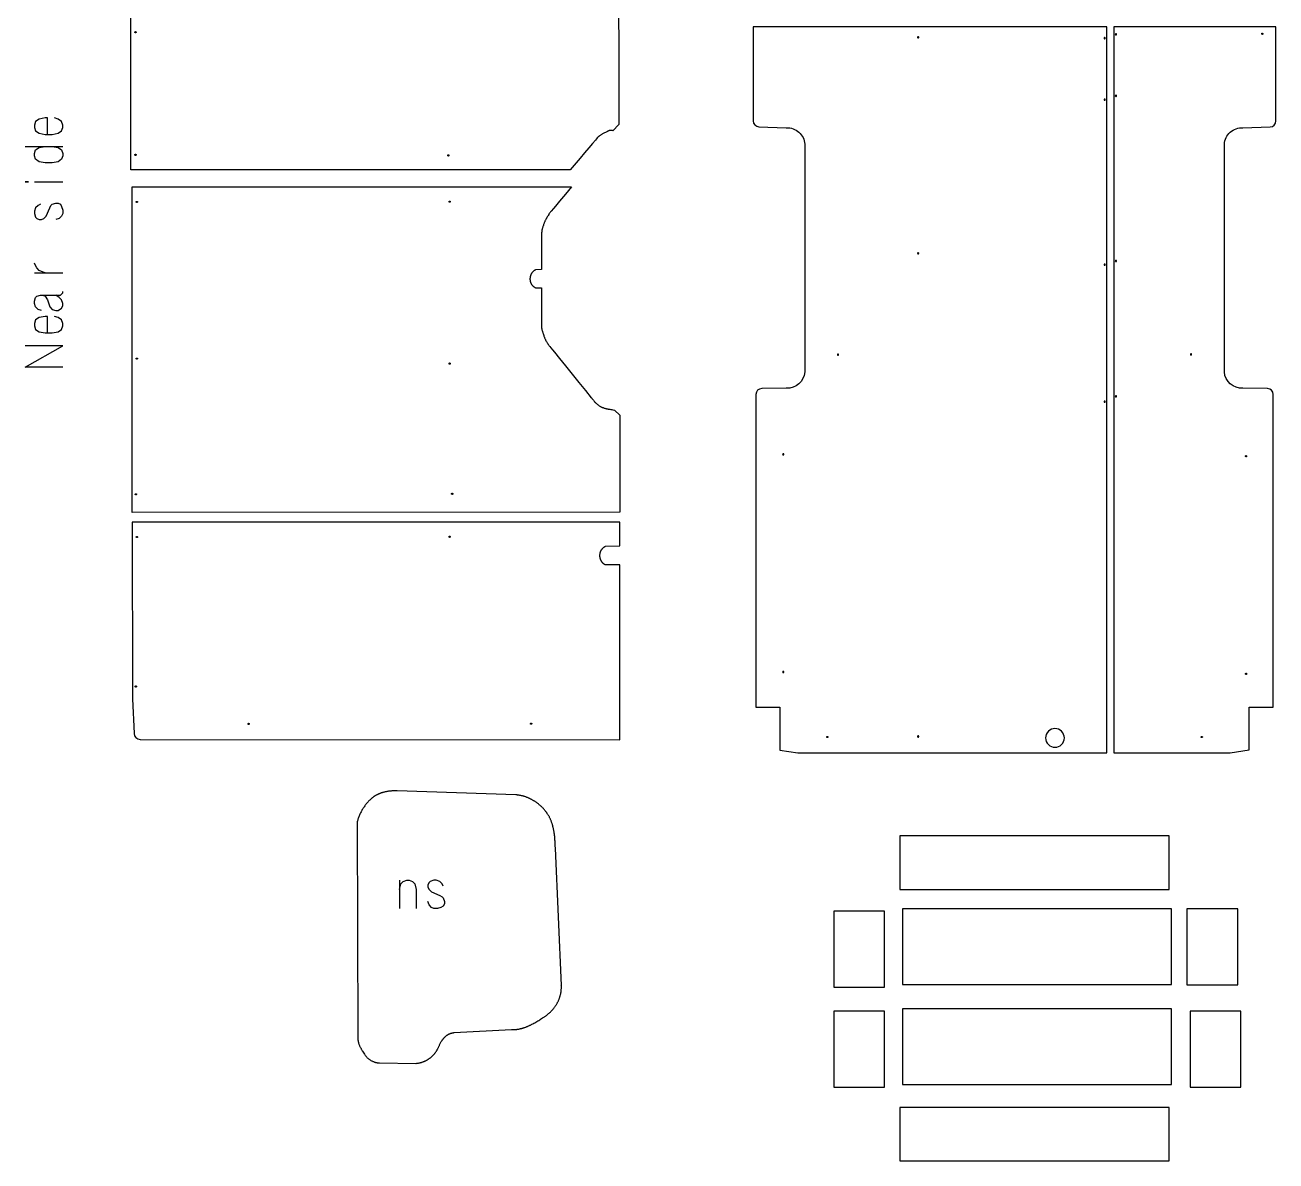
# Model space of a CAD drawing. Extents: x 0 to 6657, y 0 to 7627.
# Drawn here: x 0 to 4205, y 0 to 3817 of the extents above; entities that cross this region are included whole.
import ezdxf

# ---------------------------------------------------------------- set-up
doc = ezdxf.new("R2010")
doc.units = 0
doc.layers.add('Default_Layer', color=1, linetype='CONTINUOUS')

msp = doc.modelspace()

# ---------------------------------------------------------------- linework, layer by layer
at = {"layer": 'Default_Layer'}
msp.add_lwpolyline([(1992.3, 3996.5), (1996.7, 3762.4), (1996.7, 3482.2), (1976.4, 3461.9), (1974.7, 3462), (1972.9, 3462), (1969.3, 3462.2), (1967.6, 3462.2), (1966.7, 3462.2), (1966, 3462.2), (1965.2, 3462.2), (1964.5, 3462.1), (1963.9, 3462), (1963.4, 3461.9), (1962.9, 3461.8), (1962.4, 3461.6), (1961.9, 3461.5), (1961.4, 3461.3), (1961, 3461), (1960.5, 3460.8), (1959.6, 3460.3), (1957.8, 3459.2), (1956.9, 3458.7), (1955.9, 3458.2), (1953.9, 3457.2), (1951.8, 3456.2), (1947.6, 3454.2), (1945.6, 3453.2), (1943.6, 3452.2), (1941.6, 3451.2), (1940.7, 3450.7), (1939.8, 3450.1), (1938.1, 3449.1), (1936.4, 3448), (1934.6, 3446.9), (1932.9, 3445.8), (1931.3, 3444.6), (1930.5, 3444), (1929.7, 3443.4), (1928.9, 3442.7), (1928.1, 3442.1), (1927.3, 3441.4), (1926.5, 3440.7), (1926.2, 3440.4), (1925.6, 3439.7), (1923.7, 3437.6), (1920.9, 3434.3), (1917.2, 3430), (1907.5, 3418.8), (1895.4, 3404.5), (1881.3, 3387.9), (1865.8, 3369.6), (1833, 3330.9), (356.1, 3330.9), (356.1, 3330.9), (355.8, 3764.7), (355.8, 4002.8, -0.414214)], format="xyb", dxfattribs=at)
for points in [[(371.4, 3790.7), (371.2, 3790.7), (371, 3790.8), (370.8, 3790.8), (370.6, 3790.9), (370.4, 3791), (370.3, 3791.1), (370.1, 3791.2), (370, 3791.3), (369.9, 3791.5), (369.7, 3791.6), (369.6, 3791.8), (369.6, 3792), (369.5, 3792.1), (369.4, 3792.3), (369.4, 3792.5), (369.4, 3792.7), (369.4, 3792.9), (369.4, 3793.1), (369.5, 3793.3), (369.6, 3793.5), (369.6, 3793.7), (369.7, 3793.9), (369.9, 3794), (370, 3794.2), (370.1, 3794.3), (370.3, 3794.4), (370.4, 3794.5), (370.6, 3794.6), (370.8, 3794.6), (371, 3794.7), (371.2, 3794.7), (371.4, 3794.7), (371.6, 3794.7), (371.8, 3794.7), (372, 3794.6), (372.2, 3794.6), (372.4, 3794.5), (372.5, 3794.4), (372.7, 3794.3), (372.8, 3794.2), (372.9, 3794), (373.1, 3793.9), (373.2, 3793.7), (373.2, 3793.5), (373.3, 3793.3), (373.4, 3793.1), (373.4, 3792.9), (373.4, 3792.7), (373.4, 3792.5), (373.4, 3792.3), (373.3, 3792.1), (373.2, 3792), (373.2, 3791.8), (373.1, 3791.6), (372.9, 3791.5), (372.8, 3791.3), (372.7, 3791.2), (372.5, 3791.1), (372.4, 3791), (372.2, 3790.9), (372, 3790.8), (371.8, 3790.8), (371.6, 3790.7), (371.4, 3790.7)], [(4157.3, 3787.5), (4157.3, 3787.7), (4157.3, 3787.9), (4157.4, 3788.1), (4157.4, 3788.3), (4157.5, 3788.4), (4157.6, 3788.6), (4157.7, 3788.8), (4157.8, 3788.9), (4158, 3789), (4158.1, 3789.1), (4158.3, 3789.2), (4158.5, 3789.3), (4158.7, 3789.4), (4158.9, 3789.4), (4159.1, 3789.5), (4159.3, 3789.5), (4159.5, 3789.5), (4159.7, 3789.4), (4159.9, 3789.4), (4160, 3789.3), (4160.2, 3789.2), (4160.4, 3789.1), (4160.5, 3789), (4160.7, 3788.9), (4160.8, 3788.8), (4160.9, 3788.6), (4161, 3788.4), (4161.1, 3788.3), (4161.2, 3788.1), (4161.2, 3787.9), (4161.3, 3787.7), (4161.3, 3787.5), (4161.3, 3787.3), (4161.2, 3787.1), (4161.2, 3786.9), (4161.1, 3786.7), (4161, 3786.5), (4160.9, 3786.4), (4160.8, 3786.2), (4160.7, 3786.1), (4160.5, 3785.9), (4160.4, 3785.8), (4160.2, 3785.7), (4160, 3785.6), (4159.9, 3785.6), (4159.7, 3785.5), (4159.5, 3785.5), (4159.3, 3785.5), (4159.1, 3785.5), (4158.9, 3785.5), (4158.7, 3785.6), (4158.5, 3785.6), (4158.3, 3785.7), (4158.1, 3785.8), (4158, 3785.9), (4157.8, 3786.1), (4157.7, 3786.2), (4157.6, 3786.4), (4157.5, 3786.5), (4157.4, 3786.7), (4157.4, 3786.9), (4157.3, 3787.1), (4157.3, 3787.3), (4157.3, 3787.5)], [(91.3, 3353.8), (67.5, 3353.8), (47.6, 3357.7), (35.7, 3365.7), (31.7, 3377.6), (31.7, 3385.5), (35.7, 3397.4), (47.6, 3405.4), (67.5, 3409.3), (91.3, 3409.3), (111.1, 3405.4), (123, 3397.4), (127, 3385.5), (127, 3377.6), (123, 3365.7), (111.1, 3357.7), (91.3, 3353.8)], [(371.4, 3378.9), (371.2, 3378.9), (371, 3378.9), (370.8, 3379), (370.6, 3379), (370.4, 3379.1), (370.3, 3379.2), (370.1, 3379.3), (370, 3379.5), (369.9, 3379.6), (369.7, 3379.8), (369.6, 3379.9), (369.6, 3380.1), (369.5, 3380.3), (369.4, 3380.5), (369.4, 3380.7), (369.4, 3380.9), (369.4, 3381.1), (369.4, 3381.3), (369.5, 3381.5), (369.6, 3381.7), (369.6, 3381.8), (369.7, 3382), (369.9, 3382.1), (370, 3382.3), (370.1, 3382.4), (370.3, 3382.5), (370.4, 3382.6), (370.6, 3382.7), (370.8, 3382.8), (371, 3382.8), (371.2, 3382.9), (371.4, 3382.9), (371.6, 3382.9), (371.8, 3382.8), (372, 3382.8), (372.2, 3382.7), (372.4, 3382.6), (372.5, 3382.5), (372.7, 3382.4), (372.8, 3382.3), (372.9, 3382.1), (373.1, 3382), (373.2, 3381.8), (373.2, 3381.7), (373.3, 3381.5), (373.4, 3381.3), (373.4, 3381.1), (373.4, 3380.9), (373.4, 3380.7), (373.4, 3380.5), (373.3, 3380.3), (373.2, 3380.1), (373.2, 3379.9), (373.1, 3379.8), (372.9, 3379.6), (372.8, 3379.5), (372.7, 3379.3), (372.5, 3379.2), (372.4, 3379.1), (372.2, 3379), (372, 3379), (371.8, 3378.9), (371.6, 3378.9), (371.4, 3378.9)], [(1422.8, 3376.8), (1422.6, 3376.8), (1422.4, 3376.8), (1422.3, 3376.9), (1422.1, 3376.9), (1421.9, 3377), (1421.7, 3377.1), (1421.6, 3377.2), (1421.4, 3377.4), (1421.3, 3377.5), (1421.2, 3377.7), (1421.1, 3377.8), (1421, 3378), (1420.9, 3378.2), (1420.9, 3378.4), (1420.9, 3378.6), (1420.8, 3378.8), (1420.9, 3379), (1420.9, 3379.2), (1420.9, 3379.4), (1421, 3379.6), (1421.1, 3379.7), (1421.2, 3379.9), (1421.3, 3380.1), (1421.4, 3380.2), (1421.6, 3380.3), (1421.7, 3380.4), (1421.9, 3380.5), (1422.1, 3380.6), (1422.3, 3380.7), (1422.4, 3380.7), (1422.6, 3380.8), (1422.8, 3380.8), (1423.1, 3380.8), (1423.3, 3380.7), (1423.4, 3380.7), (1423.6, 3380.6), (1423.8, 3380.5), (1424, 3380.4), (1424.1, 3380.3), (1424.3, 3380.2), (1424.4, 3380.1), (1424.5, 3379.9), (1424.6, 3379.7), (1424.7, 3379.6), (1424.8, 3379.4), (1424.8, 3379.2), (1424.8, 3379), (1424.8, 3378.8), (1424.8, 3378.6), (1424.8, 3378.4), (1424.8, 3378.2), (1424.7, 3378), (1424.6, 3377.8), (1424.5, 3377.7), (1424.4, 3377.5), (1424.3, 3377.4), (1424.1, 3377.2), (1424, 3377.1), (1423.8, 3377), (1423.6, 3376.9), (1423.4, 3376.9), (1423.3, 3376.8), (1423.1, 3376.8), (1422.8, 3376.8)], [(11.9, 3290.3), (0, 3290.3), (11.9, 3290.3)], [(1716.6, 2933.7), (1736.1, 2933.7), (1736.1, 2917.7), (1736, 2899.6), (1736, 2862.4), (1736, 2845.5), (1736, 2831.4), (1736, 2821.3), (1736, 2818.1), (1736.1, 2816.3), (1736, 2814.3), (1736, 2812.3), (1736, 2810.3), (1735.9, 2808.3), (1736, 2806.4), (1736, 2804.3), (1736, 2803.3), (1736.1, 2802.3), (1736.2, 2801.2), (1736.3, 2800.1), (1736.4, 2799.3), (1736.5, 2798.5), (1736.6, 2797.7), (1736.8, 2796.9), (1737.1, 2795.3), (1737.5, 2793.7), (1737.9, 2792.2), (1738.3, 2790.6), (1739.2, 2787.4), (1739.7, 2785.6), (1740.3, 2783.9), (1740.9, 2782.1), (1741.5, 2780.3), (1742.7, 2776.7), (1743.9, 2773.2), (1744.5, 2771.4), (1745.2, 2769.5), (1745.9, 2767.6), (1746.7, 2765.7), (1747.5, 2763.7), (1748.3, 2761.8), (1748.7, 2760.8), (1749.2, 2759.9), (1749.6, 2759), (1750.1, 2758), (1750.6, 2757.1), (1751.2, 2756.1), (1751.8, 2755), (1752.5, 2753.9), (1753.9, 2751.6), (1755.5, 2749.1), (1757.2, 2746.6), (1759, 2744), (1760.7, 2741.6), (1762.4, 2739.2), (1763, 2738.4), (1764.2, 2736.9), (1767.8, 2732.4), (1773, 2725.9), (1779.7, 2717.6), (1796.6, 2696.7), (1816.9, 2671.5), (1862.2, 2615.7), (1884.1, 2588.7), (1903.4, 2564.7), (1905.2, 2562.6), (1907, 2560.4), (1910.6, 2555.9), (1912.4, 2553.8), (1914, 2551.8), (1914.8, 2550.9), (1915.6, 2550.1), (1916.3, 2549.3), (1916.9, 2548.6), (1918.2, 2547.4), (1919.5, 2546.1), (1920.8, 2544.9), (1922.1, 2543.7), (1923.5, 2542.5), (1924.9, 2541.4), (1926.3, 2540.3), (1927.7, 2539.3), (1929.1, 2538.3), (1930.5, 2537.4), (1932, 2536.5), (1933.5, 2535.6), (1935, 2534.8), (1936.5, 2534), (1938, 2533.2), (1939.6, 2532.5), (1940.4, 2532.2), (1941.3, 2531.8), (1942.2, 2531.5), (1943.1, 2531.2), (1945.1, 2530.5), (1947.1, 2529.9), (1949.2, 2529.3), (1951.3, 2528.8), (1953.2, 2528.2), (1955.1, 2527.8), (1956.9, 2527.4), (1958.8, 2527), (1960.7, 2526.6), (1962.6, 2526.2), (1966.3, 2525.6), (1969.6, 2525.1), (1972.6, 2524.5), (1975.7, 2524.1), (1981.8, 2523.1), (1999.2, 2505.7), (1999.2, 2180.2), (360.7, 2179.4), (360.5, 3272.9), (1837.6, 3272.9), (1817.3, 3248.9), (1797, 3224.8), (1783, 3208.2), (1776, 3199.9), (1769, 3191.5), (1766.6, 3188.7), (1765.5, 3187.3), (1764.3, 3185.9), (1763.3, 3184.5), (1762.4, 3183.1), (1761.4, 3181.6), (1760.4, 3180.1), (1758.7, 3177.2), (1757.1, 3174.5), (1755.6, 3172.1), (1754.1, 3169.6), (1753.3, 3168.4), (1752.6, 3167.1), (1751.9, 3165.9), (1751.2, 3164.6), (1750.5, 3163.2), (1749.6, 3161.6), (1748.8, 3159.8), (1747.9, 3157.9), (1747, 3156), (1746.2, 3154.3), (1745.5, 3152.7), (1744.9, 3151.3), (1744, 3148.9), (1743.2, 3146.5), (1742.4, 3144.1), (1741.6, 3141.6), (1741, 3139.7), (1740.4, 3137.8), (1739.9, 3135.9), (1739.3, 3134), (1738.8, 3132.1), (1738.3, 3130.2), (1738, 3129.3), (1737.8, 3128.3), (1737.6, 3127.3), (1737.5, 3126.4), (1737.3, 3125.3), (1737.1, 3124.2), (1737, 3123.1), (1736.9, 3121.8), (1736.6, 3119.2), (1736.5, 3116.4), (1736.3, 3113.6), (1736.2, 3110.7), (1736.1, 3107.8), (1736, 3105.1), (1736, 3103.1), (1735.9, 3099.8), (1735.9, 3090.1), (1735.9, 3076.8), (1735.9, 3061.1), (1736, 3026.7), (1736, 2994.9), (1716.3, 2994.3), (1715.1, 2993.7), (1713.9, 2993), (1712.8, 2992.3), (1711.8, 2991.6), (1710.8, 2990.9), (1709.8, 2990.1), (1708.8, 2989.3), (1707.9, 2988.4), (1707, 2987.6), (1706.2, 2986.7), (1705.4, 2985.8), (1704.7, 2984.9), (1704, 2983.9), (1703.3, 2982.9), (1702.6, 2981.9), (1702, 2980.9), (1701.5, 2979.9), (1700.9, 2978.9), (1700.4, 2977.8), (1700, 2976.8), (1699.6, 2975.7), (1699.2, 2974.6), (1698.9, 2973.5), (1698.6, 2972.4), (1698.3, 2971.3), (1698.1, 2970.1), (1697.9, 2969), (1697.7, 2967.9), (1697.6, 2966.7), (1697.5, 2965.6), (1697.5, 2964.5), (1697.5, 2963.3), (1697.5, 2962.2), (1697.6, 2961.1), (1697.7, 2959.9), (1697.9, 2958.8), (1698, 2957.7), (1698.3, 2956.6), (1698.5, 2955.5), (1698.8, 2954.4), (1699.1, 2953.3), (1699.5, 2952.2), (1699.9, 2951.1), (1700.3, 2950.1), (1700.8, 2949.1), (1701.3, 2948), (1701.9, 2947), (1702.5, 2946.1), (1703.1, 2945.1), (1703.7, 2944.2), (1704.4, 2943.2), (1705.1, 2942.3), (1705.9, 2941.5), (1706.7, 2940.6), (1707.5, 2939.8), (1708.4, 2939), (1709.3, 2938.2), (1710.2, 2937.5), (1711.2, 2936.8), (1712.2, 2936.1), (1713.3, 2935.5), (1714.4, 2934.9), (1715.5, 2934.3), (1716.6, 2933.7)], [(375.9, 3220.5), (375.7, 3220.5), (375.5, 3220.5), (375.3, 3220.6), (375.1, 3220.6), (374.9, 3220.7), (374.8, 3220.8), (374.6, 3220.9), (374.5, 3221.1), (374.3, 3221.2), (374.2, 3221.3), (374.1, 3221.5), (374, 3221.7), (374, 3221.9), (373.9, 3222.1), (373.9, 3222.3), (373.9, 3222.5), (373.9, 3222.7), (373.9, 3222.9), (374, 3223.1), (374, 3223.2), (374.1, 3223.4), (374.2, 3223.6), (374.3, 3223.7), (374.5, 3223.9), (374.6, 3224), (374.8, 3224.1), (374.9, 3224.2), (375.1, 3224.3), (375.3, 3224.4), (375.5, 3224.4), (375.7, 3224.5), (375.9, 3224.5), (376.1, 3224.5), (376.3, 3224.4), (376.5, 3224.4), (376.7, 3224.3), (376.8, 3224.2), (377, 3224.1), (377.2, 3224), (377.3, 3223.9), (377.4, 3223.7), (377.5, 3223.6), (377.6, 3223.4), (377.7, 3223.2), (377.8, 3223.1), (377.8, 3222.9), (377.9, 3222.7), (377.9, 3222.5), (377.9, 3222.3), (377.8, 3222.1), (377.8, 3221.9), (377.7, 3221.7), (377.6, 3221.5), (377.5, 3221.3), (377.4, 3221.2), (377.3, 3221.1), (377.2, 3220.9), (377, 3220.8), (376.8, 3220.7), (376.7, 3220.6), (376.5, 3220.6), (376.3, 3220.5), (376.1, 3220.5), (375.9, 3220.5)], [(1427.3, 3221.2), (1427.1, 3221.2), (1426.9, 3221.2), (1426.7, 3221.3), (1426.6, 3221.3), (1426.4, 3221.4), (1426.2, 3221.5), (1426.1, 3221.6), (1425.9, 3221.8), (1425.8, 3221.9), (1425.7, 3222.1), (1425.6, 3222.2), (1425.5, 3222.4), (1425.4, 3222.6), (1425.4, 3222.8), (1425.3, 3223), (1425.3, 3223.2), (1425.3, 3223.4), (1425.4, 3223.6), (1425.4, 3223.8), (1425.5, 3224), (1425.6, 3224.1), (1425.7, 3224.3), (1425.8, 3224.4), (1425.9, 3224.6), (1426.1, 3224.7), (1426.2, 3224.8), (1426.4, 3224.9), (1426.6, 3225), (1426.7, 3225.1), (1426.9, 3225.1), (1427.1, 3225.2), (1427.3, 3225.2), (1427.5, 3225.2), (1427.7, 3225.1), (1427.9, 3225.1), (1428.1, 3225), (1428.3, 3224.9), (1428.4, 3224.8), (1428.6, 3224.7), (1428.7, 3224.6), (1428.9, 3224.4), (1429, 3224.3), (1429.1, 3224.1), (1429.2, 3224), (1429.2, 3223.8), (1429.3, 3223.6), (1429.3, 3223.4), (1429.3, 3223.2), (1429.3, 3223), (1429.3, 3222.8), (1429.2, 3222.6), (1429.2, 3222.4), (1429.1, 3222.2), (1429, 3222.1), (1428.9, 3221.9), (1428.7, 3221.8), (1428.6, 3221.6), (1428.4, 3221.5), (1428.3, 3221.4), (1428.1, 3221.3), (1427.9, 3221.3), (1427.7, 3221.2), (1427.5, 3221.2), (1427.3, 3221.2)], [(375.9, 2694), (375.7, 2694), (375.5, 2694.1), (375.3, 2694.1), (375.1, 2694.2), (374.9, 2694.3), (374.8, 2694.4), (374.6, 2694.5), (374.5, 2694.6), (374.3, 2694.8), (374.2, 2694.9), (374.1, 2695.1), (374, 2695.3), (374, 2695.4), (373.9, 2695.6), (373.9, 2695.8), (373.9, 2696), (373.9, 2696.2), (373.9, 2696.4), (374, 2696.6), (374, 2696.8), (374.1, 2697), (374.2, 2697.2), (374.3, 2697.3), (374.5, 2697.5), (374.6, 2697.6), (374.8, 2697.7), (374.9, 2697.8), (375.1, 2697.9), (375.3, 2697.9), (375.5, 2698), (375.7, 2698), (375.9, 2698), (376.1, 2698), (376.3, 2698), (376.5, 2697.9), (376.7, 2697.9), (376.8, 2697.8), (377, 2697.7), (377.2, 2697.6), (377.3, 2697.5), (377.4, 2697.3), (377.5, 2697.2), (377.6, 2697), (377.7, 2696.8), (377.8, 2696.6), (377.8, 2696.4), (377.9, 2696.2), (377.9, 2696), (377.9, 2695.8), (377.8, 2695.6), (377.8, 2695.4), (377.7, 2695.3), (377.6, 2695.1), (377.5, 2694.9), (377.4, 2694.8), (377.3, 2694.6), (377.2, 2694.5), (377, 2694.4), (376.8, 2694.3), (376.7, 2694.2), (376.5, 2694.1), (376.3, 2694.1), (376.1, 2694), (375.9, 2694)], [(3919.8, 2712.1), (3919.6, 2712.1), (3919.4, 2712), (3919.2, 2712), (3919.1, 2711.9), (3918.9, 2711.8), (3918.7, 2711.7), (3918.6, 2711.6), (3918.4, 2711.5), (3918.3, 2711.3), (3918.2, 2711.2), (3918.1, 2711), (3918, 2710.9), (3917.9, 2710.7), (3917.9, 2710.5), (3917.8, 2710.3), (3917.8, 2710.1), (3917.8, 2709.9), (3917.9, 2709.7), (3917.9, 2709.5), (3918, 2709.3), (3918.1, 2709.1), (3918.2, 2709), (3918.3, 2708.8), (3918.4, 2708.7), (3918.6, 2708.5), (3918.7, 2708.4), (3918.9, 2708.3), (3919.1, 2708.2), (3919.2, 2708.2), (3919.4, 2708.1), (3919.6, 2708.1), (3919.8, 2708.1), (3920, 2708.1), (3920.2, 2708.1), (3920.4, 2708.2), (3920.6, 2708.2), (3920.8, 2708.3), (3921, 2708.4), (3921.1, 2708.5), (3921.2, 2708.7), (3921.4, 2708.8), (3921.5, 2709), (3921.6, 2709.1), (3921.7, 2709.3), (3921.7, 2709.5), (3921.8, 2709.7), (3921.8, 2709.9), (3921.8, 2710.1), (3921.8, 2710.3), (3921.8, 2710.5), (3921.7, 2710.7), (3921.7, 2710.9), (3921.6, 2711), (3921.5, 2711.2), (3921.4, 2711.3), (3921.2, 2711.5), (3921.1, 2711.6), (3921, 2711.7), (3920.8, 2711.8), (3920.6, 2711.9), (3920.4, 2712), (3920.2, 2712), (3920, 2712.1), (3919.8, 2712.1)], [(1427.3, 2677.3), (1427.1, 2677.4), (1426.9, 2677.4), (1426.7, 2677.4), (1426.6, 2677.5), (1426.4, 2677.6), (1426.2, 2677.7), (1426.1, 2677.8), (1425.9, 2677.9), (1425.8, 2678.1), (1425.7, 2678.2), (1425.6, 2678.4), (1425.5, 2678.6), (1425.4, 2678.8), (1425.4, 2678.9), (1425.3, 2679.1), (1425.3, 2679.3), (1425.3, 2679.6), (1425.4, 2679.8), (1425.4, 2679.9), (1425.5, 2680.1), (1425.6, 2680.3), (1425.7, 2680.5), (1425.8, 2680.6), (1425.9, 2680.8), (1426.1, 2680.9), (1426.2, 2681), (1426.4, 2681.1), (1426.6, 2681.2), (1426.7, 2681.3), (1426.9, 2681.3), (1427.1, 2681.3), (1427.3, 2681.3), (1427.5, 2681.3), (1427.7, 2681.3), (1427.9, 2681.3), (1428.1, 2681.2), (1428.3, 2681.1), (1428.4, 2681), (1428.6, 2680.9), (1428.7, 2680.8), (1428.9, 2680.6), (1429, 2680.5), (1429.1, 2680.3), (1429.2, 2680.1), (1429.2, 2679.9), (1429.3, 2679.8), (1429.3, 2679.6), (1429.3, 2679.3), (1429.3, 2679.1), (1429.3, 2678.9), (1429.2, 2678.8), (1429.2, 2678.6), (1429.1, 2678.4), (1429, 2678.2), (1428.9, 2678.1), (1428.7, 2677.9), (1428.6, 2677.8), (1428.4, 2677.7), (1428.3, 2677.6), (1428.1, 2677.5), (1427.9, 2677.4), (1427.7, 2677.4), (1427.5, 2677.4), (1427.3, 2677.3)], [(4104.8, 2370.1), (4105, 2370.1), (4105.2, 2370), (4105.4, 2370), (4105.6, 2369.9), (4105.8, 2369.8), (4106, 2369.7), (4106.1, 2369.6), (4106.2, 2369.5), (4106.4, 2369.3), (4106.5, 2369.2), (4106.6, 2369), (4106.7, 2368.9), (4106.7, 2368.7), (4106.8, 2368.5), (4106.8, 2368.3), (4106.8, 2368.1), (4106.8, 2367.9), (4106.8, 2367.7), (4106.7, 2367.5), (4106.7, 2367.3), (4106.6, 2367.1), (4106.5, 2367), (4106.4, 2366.8), (4106.2, 2366.7), (4106.1, 2366.5), (4106, 2366.4), (4105.8, 2366.3), (4105.6, 2366.2), (4105.4, 2366.2), (4105.2, 2366.1), (4105, 2366.1), (4104.8, 2366.1), (4104.6, 2366.1), (4104.4, 2366.1), (4104.2, 2366.2), (4104.1, 2366.2), (4103.9, 2366.3), (4103.7, 2366.4), (4103.6, 2366.5), (4103.4, 2366.7), (4103.3, 2366.8), (4103.2, 2367), (4103.1, 2367.1), (4103, 2367.3), (4102.9, 2367.5), (4102.9, 2367.7), (4102.8, 2367.9), (4102.8, 2368.1), (4102.8, 2368.3), (4102.9, 2368.5), (4102.9, 2368.7), (4103, 2368.9), (4103.1, 2369), (4103.2, 2369.2), (4103.3, 2369.3), (4103.4, 2369.5), (4103.6, 2369.6), (4103.7, 2369.7), (4103.9, 2369.8), (4104.1, 2369.9), (4104.2, 2370), (4104.4, 2370), (4104.6, 2370.1), (4104.8, 2370.1)], [(372.6, 2238), (372.4, 2238.1), (372.2, 2238.1), (372, 2238.1), (371.8, 2238.2), (371.6, 2238.3), (371.5, 2238.4), (371.3, 2238.5), (371.2, 2238.6), (371, 2238.8), (370.9, 2238.9), (370.8, 2239.1), (370.7, 2239.3), (370.7, 2239.4), (370.6, 2239.6), (370.6, 2239.8), (370.6, 2240), (370.6, 2240.2), (370.6, 2240.4), (370.7, 2240.6), (370.7, 2240.8), (370.8, 2241), (370.9, 2241.2), (371, 2241.3), (371.2, 2241.5), (371.3, 2241.6), (371.5, 2241.7), (371.6, 2241.8), (371.8, 2241.9), (372, 2242), (372.2, 2242), (372.4, 2242), (372.6, 2242), (372.8, 2242), (373, 2242), (373.2, 2242), (373.4, 2241.9), (373.5, 2241.8), (373.7, 2241.7), (373.9, 2241.6), (374, 2241.5), (374.1, 2241.3), (374.2, 2241.2), (374.3, 2241), (374.4, 2240.8), (374.5, 2240.6), (374.5, 2240.4), (374.6, 2240.2), (374.6, 2240), (374.6, 2239.8), (374.5, 2239.6), (374.5, 2239.4), (374.4, 2239.3), (374.3, 2239.1), (374.2, 2238.9), (374.1, 2238.8), (374, 2238.6), (373.9, 2238.5), (373.7, 2238.4), (373.5, 2238.3), (373.4, 2238.2), (373.2, 2238.1), (373, 2238.1), (372.8, 2238.1), (372.6, 2238)], [(1436.1, 2239.8), (1435.9, 2239.8), (1435.7, 2239.9), (1435.5, 2239.9), (1435.3, 2240), (1435.1, 2240.1), (1434.9, 2240.2), (1434.8, 2240.3), (1434.6, 2240.4), (1434.5, 2240.6), (1434.4, 2240.7), (1434.3, 2240.9), (1434.2, 2241), (1434.2, 2241.2), (1434.1, 2241.4), (1434.1, 2241.6), (1434.1, 2241.8), (1434.1, 2242), (1434.1, 2242.2), (1434.2, 2242.4), (1434.2, 2242.6), (1434.3, 2242.8), (1434.4, 2242.9), (1434.5, 2243.1), (1434.6, 2243.2), (1434.8, 2243.4), (1434.9, 2243.5), (1435.1, 2243.6), (1435.3, 2243.7), (1435.5, 2243.7), (1435.7, 2243.8), (1435.9, 2243.8), (1436.1, 2243.8), (1436.3, 2243.8), (1436.5, 2243.8), (1436.7, 2243.7), (1436.8, 2243.7), (1437, 2243.6), (1437.2, 2243.5), (1437.3, 2243.4), (1437.5, 2243.2), (1437.6, 2243.1), (1437.7, 2242.9), (1437.8, 2242.8), (1437.9, 2242.6), (1438, 2242.4), (1438, 2242.2), (1438.1, 2242), (1438.1, 2241.8), (1438.1, 2241.6), (1438, 2241.4), (1438, 2241.2), (1437.9, 2241), (1437.8, 2240.9), (1437.7, 2240.7), (1437.6, 2240.6), (1437.5, 2240.4), (1437.3, 2240.3), (1437.2, 2240.2), (1437, 2240.1), (1436.8, 2240), (1436.7, 2239.9), (1436.5, 2239.9), (1436.3, 2239.8), (1436.1, 2239.8)], [(376, 2094.5), (375.8, 2094.5), (375.6, 2094.6), (375.4, 2094.6), (375.2, 2094.7), (375, 2094.8), (374.9, 2094.9), (374.7, 2095), (374.6, 2095.1), (374.4, 2095.2), (374.3, 2095.4), (374.2, 2095.6), (374.1, 2095.7), (374.1, 2095.9), (374, 2096.1), (374, 2096.3), (374, 2096.5), (374, 2096.7), (374, 2096.9), (374.1, 2097.1), (374.1, 2097.3), (374.2, 2097.5), (374.3, 2097.6), (374.4, 2097.8), (374.6, 2097.9), (374.7, 2098.1), (374.9, 2098.2), (375, 2098.3), (375.2, 2098.4), (375.4, 2098.4), (375.6, 2098.5), (375.8, 2098.5), (376, 2098.5), (376.2, 2098.5), (376.4, 2098.5), (376.6, 2098.4), (376.8, 2098.4), (376.9, 2098.3), (377.1, 2098.2), (377.3, 2098.1), (377.4, 2097.9), (377.5, 2097.8), (377.6, 2097.6), (377.7, 2097.5), (377.8, 2097.3), (377.9, 2097.1), (377.9, 2096.9), (378, 2096.7), (378, 2096.5), (378, 2096.3), (377.9, 2096.1), (377.9, 2095.9), (377.8, 2095.7), (377.7, 2095.6), (377.6, 2095.4), (377.5, 2095.2), (377.4, 2095.1), (377.3, 2095), (377.1, 2094.9), (376.9, 2094.8), (376.8, 2094.7), (376.6, 2094.6), (376.4, 2094.6), (376.2, 2094.5), (376, 2094.5)], [(1427.4, 2095.2), (1427.2, 2095.2), (1427, 2095.3), (1426.8, 2095.3), (1426.7, 2095.4), (1426.5, 2095.5), (1426.3, 2095.6), (1426.2, 2095.7), (1426, 2095.8), (1425.9, 2095.9), (1425.8, 2096.1), (1425.7, 2096.3), (1425.6, 2096.4), (1425.5, 2096.6), (1425.5, 2096.8), (1425.4, 2097), (1425.4, 2097.2), (1425.4, 2097.4), (1425.5, 2097.6), (1425.5, 2097.8), (1425.6, 2098), (1425.7, 2098.2), (1425.8, 2098.3), (1425.9, 2098.5), (1426, 2098.6), (1426.2, 2098.8), (1426.3, 2098.9), (1426.5, 2099), (1426.7, 2099.1), (1426.8, 2099.1), (1427, 2099.2), (1427.2, 2099.2), (1427.4, 2099.2), (1427.6, 2099.2), (1427.8, 2099.2), (1428, 2099.1), (1428.2, 2099.1), (1428.4, 2099), (1428.5, 2098.9), (1428.7, 2098.8), (1428.8, 2098.6), (1429, 2098.5), (1429.1, 2098.3), (1429.2, 2098.2), (1429.3, 2098), (1429.3, 2097.8), (1429.4, 2097.6), (1429.4, 2097.4), (1429.4, 2097.2), (1429.4, 2097), (1429.4, 2096.8), (1429.3, 2096.6), (1429.3, 2096.4), (1429.2, 2096.3), (1429.1, 2096.1), (1429, 2095.9), (1428.8, 2095.8), (1428.7, 2095.7), (1428.5, 2095.6), (1428.4, 2095.5), (1428.2, 2095.4), (1428, 2095.3), (1427.8, 2095.3), (1427.6, 2095.2), (1427.4, 2095.2)], [(4104.8, 1638.9), (4105, 1638.8), (4105.2, 1638.8), (4105.4, 1638.8), (4105.6, 1638.7), (4105.8, 1638.6), (4106, 1638.5), (4106.1, 1638.4), (4106.2, 1638.3), (4106.4, 1638.1), (4106.5, 1638), (4106.6, 1637.8), (4106.7, 1637.6), (4106.7, 1637.4), (4106.8, 1637.3), (4106.8, 1637.1), (4106.8, 1636.9), (4106.8, 1636.6), (4106.8, 1636.4), (4106.7, 1636.3), (4106.7, 1636.1), (4106.6, 1635.9), (4106.5, 1635.7), (4106.4, 1635.6), (4106.2, 1635.4), (4106.1, 1635.3), (4106, 1635.2), (4105.8, 1635.1), (4105.6, 1635), (4105.4, 1634.9), (4105.2, 1634.9), (4105, 1634.9), (4104.8, 1634.9), (4104.6, 1634.9), (4104.4, 1634.9), (4104.2, 1634.9), (4104.1, 1635), (4103.9, 1635.1), (4103.7, 1635.2), (4103.6, 1635.3), (4103.4, 1635.4), (4103.3, 1635.6), (4103.2, 1635.7), (4103.1, 1635.9), (4103, 1636.1), (4102.9, 1636.3), (4102.9, 1636.4), (4102.8, 1636.6), (4102.8, 1636.9), (4102.8, 1637.1), (4102.9, 1637.3), (4102.9, 1637.4), (4103, 1637.6), (4103.1, 1637.8), (4103.2, 1638), (4103.3, 1638.1), (4103.4, 1638.3), (4103.6, 1638.4), (4103.7, 1638.5), (4103.9, 1638.6), (4104.1, 1638.7), (4104.2, 1638.8), (4104.4, 1638.8), (4104.6, 1638.8), (4104.8, 1638.9)], [(372.7, 1592.2), (372.5, 1592.2), (372.3, 1592.2), (372.1, 1592.3), (371.9, 1592.4), (371.7, 1592.4), (371.6, 1592.6), (371.4, 1592.7), (371.3, 1592.8), (371.1, 1592.9), (371, 1593.1), (370.9, 1593.3), (370.8, 1593.4), (370.8, 1593.6), (370.7, 1593.8), (370.7, 1594), (370.7, 1594.2), (370.7, 1594.4), (370.7, 1594.6), (370.8, 1594.8), (370.8, 1595), (370.9, 1595.2), (371, 1595.3), (371.1, 1595.5), (371.3, 1595.6), (371.4, 1595.8), (371.6, 1595.9), (371.7, 1596), (371.9, 1596.1), (372.1, 1596.1), (372.3, 1596.2), (372.5, 1596.2), (372.7, 1596.2), (372.9, 1596.2), (373.1, 1596.2), (373.3, 1596.1), (373.5, 1596.1), (373.6, 1596), (373.8, 1595.9), (374, 1595.8), (374.1, 1595.6), (374.2, 1595.5), (374.3, 1595.3), (374.4, 1595.2), (374.5, 1595), (374.6, 1594.8), (374.6, 1594.6), (374.7, 1594.4), (374.7, 1594.2), (374.7, 1594), (374.6, 1593.8), (374.6, 1593.6), (374.5, 1593.4), (374.4, 1593.3), (374.3, 1593.1), (374.2, 1592.9), (374.1, 1592.8), (374, 1592.7), (373.8, 1592.6), (373.6, 1592.4), (373.5, 1592.4), (373.3, 1592.3), (373.1, 1592.2), (372.9, 1592.2), (372.7, 1592.2)], [(751.8, 1466.8), (751.6, 1466.8), (751.4, 1466.8), (751.2, 1466.9), (751, 1466.9), (750.8, 1467), (750.7, 1467.1), (750.5, 1467.2), (750.4, 1467.4), (750.3, 1467.5), (750.1, 1467.6), (750, 1467.8), (750, 1468), (749.9, 1468.2), (749.8, 1468.4), (749.8, 1468.6), (749.8, 1468.8), (749.8, 1469), (749.8, 1469.2), (749.9, 1469.4), (750, 1469.5), (750, 1469.7), (750.1, 1469.9), (750.3, 1470), (750.4, 1470.2), (750.5, 1470.3), (750.7, 1470.4), (750.8, 1470.5), (751, 1470.6), (751.2, 1470.7), (751.4, 1470.7), (751.6, 1470.8), (751.8, 1470.8), (752, 1470.8), (752.2, 1470.7), (752.4, 1470.7), (752.6, 1470.6), (752.8, 1470.5), (752.9, 1470.4), (753.1, 1470.3), (753.2, 1470.2), (753.3, 1470), (753.5, 1469.9), (753.6, 1469.7), (753.6, 1469.5), (753.7, 1469.4), (753.8, 1469.2), (753.8, 1469), (753.8, 1468.8), (753.8, 1468.6), (753.8, 1468.4), (753.7, 1468.2), (753.6, 1468), (753.6, 1467.8), (753.5, 1467.6), (753.3, 1467.5), (753.2, 1467.4), (753.1, 1467.2), (752.9, 1467.1), (752.8, 1467), (752.6, 1466.9), (752.4, 1466.9), (752.2, 1466.8), (752, 1466.8), (751.8, 1466.8)], [(1701.3, 1467.1), (1701.1, 1467.2), (1700.9, 1467.2), (1700.7, 1467.2), (1700.5, 1467.3), (1700.4, 1467.4), (1700.2, 1467.5), (1700, 1467.6), (1699.9, 1467.7), (1699.8, 1467.9), (1699.6, 1468), (1699.5, 1468.2), (1699.5, 1468.4), (1699.4, 1468.5), (1699.3, 1468.7), (1699.3, 1468.9), (1699.3, 1469.1), (1699.3, 1469.3), (1699.3, 1469.5), (1699.4, 1469.7), (1699.5, 1469.9), (1699.5, 1470.1), (1699.6, 1470.3), (1699.8, 1470.4), (1699.9, 1470.6), (1700, 1470.7), (1700.2, 1470.8), (1700.4, 1470.9), (1700.5, 1471), (1700.7, 1471.1), (1700.9, 1471.1), (1701.1, 1471.1), (1701.3, 1471.1), (1701.5, 1471.1), (1701.7, 1471.1), (1701.9, 1471.1), (1702.1, 1471), (1702.3, 1470.9), (1702.4, 1470.8), (1702.6, 1470.7), (1702.7, 1470.6), (1702.8, 1470.4), (1703, 1470.3), (1703.1, 1470.1), (1703.1, 1469.9), (1703.2, 1469.7), (1703.3, 1469.5), (1703.3, 1469.3), (1703.3, 1469.1), (1703.3, 1468.9), (1703.3, 1468.7), (1703.2, 1468.5), (1703.1, 1468.4), (1703.1, 1468.2), (1703, 1468), (1702.8, 1467.9), (1702.7, 1467.7), (1702.6, 1467.6), (1702.4, 1467.5), (1702.3, 1467.4), (1702.1, 1467.3), (1701.9, 1467.2), (1701.7, 1467.2), (1701.5, 1467.2), (1701.3, 1467.1)], [(2696.9, 1426.4), (2697.1, 1426.4), (2697.3, 1426.4), (2697.5, 1426.3), (2697.7, 1426.2), (2697.8, 1426.2), (2698, 1426.1), (2698.1, 1425.9), (2698.3, 1425.8), (2698.4, 1425.7), (2698.5, 1425.5), (2698.6, 1425.4), (2698.7, 1425.2), (2698.8, 1425), (2698.8, 1424.8), (2698.9, 1424.6), (2698.9, 1424.4), (2698.9, 1424.2), (2698.8, 1424), (2698.8, 1423.8), (2698.7, 1423.6), (2698.6, 1423.4), (2698.5, 1423.3), (2698.4, 1423.1), (2698.3, 1423), (2698.1, 1422.9), (2698, 1422.7), (2697.8, 1422.6), (2697.7, 1422.6), (2697.5, 1422.5), (2697.3, 1422.4), (2697.1, 1422.4), (2696.9, 1422.4), (2696.7, 1422.4), (2696.5, 1422.4), (2696.3, 1422.5), (2696.1, 1422.6), (2695.9, 1422.6), (2695.8, 1422.7), (2695.6, 1422.9), (2695.5, 1423), (2695.3, 1423.1), (2695.2, 1423.3), (2695.1, 1423.4), (2695, 1423.6), (2695, 1423.8), (2694.9, 1424), (2694.9, 1424.2), (2694.9, 1424.4), (2694.9, 1424.6), (2694.9, 1424.8), (2695, 1425), (2695, 1425.2), (2695.1, 1425.4), (2695.2, 1425.5), (2695.3, 1425.7), (2695.5, 1425.8), (2695.6, 1425.9), (2695.8, 1426.1), (2695.9, 1426.2), (2696.1, 1426.2), (2696.3, 1426.3), (2696.5, 1426.4), (2696.7, 1426.4), (2696.9, 1426.4)], [(3955.8, 1426.4), (3956, 1426.4), (3956.2, 1426.3), (3956.4, 1426.3), (3956.6, 1426.2), (3956.8, 1426.1), (3957, 1426), (3957.1, 1425.9), (3957.2, 1425.8), (3957.4, 1425.7), (3957.5, 1425.5), (3957.6, 1425.3), (3957.7, 1425.2), (3957.7, 1425), (3957.8, 1424.8), (3957.8, 1424.6), (3957.8, 1424.4), (3957.8, 1424.2), (3957.8, 1424), (3957.7, 1423.8), (3957.7, 1423.6), (3957.6, 1423.4), (3957.5, 1423.3), (3957.4, 1423.1), (3957.2, 1423), (3957.1, 1422.8), (3957, 1422.7), (3956.8, 1422.6), (3956.6, 1422.5), (3956.4, 1422.5), (3956.2, 1422.4), (3956, 1422.4), (3955.8, 1422.4), (3955.6, 1422.4), (3955.4, 1422.4), (3955.2, 1422.5), (3955.1, 1422.5), (3954.9, 1422.6), (3954.7, 1422.7), (3954.6, 1422.8), (3954.4, 1423), (3954.3, 1423.1), (3954.2, 1423.3), (3954.1, 1423.4), (3954, 1423.6), (3953.9, 1423.8), (3953.9, 1424), (3953.8, 1424.2), (3953.8, 1424.4), (3953.8, 1424.6), (3953.9, 1424.8), (3953.9, 1425), (3954, 1425.2), (3954.1, 1425.3), (3954.2, 1425.5), (3954.3, 1425.7), (3954.4, 1425.8), (3954.6, 1425.9), (3954.7, 1426), (3954.9, 1426.1), (3955.1, 1426.2), (3955.2, 1426.3), (3955.4, 1426.3), (3955.6, 1426.4), (3955.8, 1426.4)], [(1442.8, 431.6), (1635.6, 441.3), (1637.6, 441.2), (1639.6, 441.3), (1641.5, 441.3), (1643.5, 441.4), (1645.4, 441.5), (1647.3, 441.6), (1649.2, 441.8), (1651.1, 442), (1653, 442.2), (1654.9, 442.5), (1656.8, 442.8), (1658.6, 443.1), (1660.5, 443.4), (1662.3, 443.8), (1664.1, 444.2), (1665.9, 444.6), (1667.8, 445.1), (1669.6, 445.5), (1671.4, 446), (1673.1, 446.5), (1674.9, 447.1), (1676.7, 447.6), (1678.4, 448.2), (1680.2, 448.8), (1681.9, 449.4), (1683.7, 450.1), (1685.4, 450.8), (1687.1, 451.4), (1688.9, 452.2), (1690.6, 452.9), (1692.3, 453.6), (1694, 454.4), (1695.7, 455.1), (1697.4, 455.9), (1699, 456.7), (1700.7, 457.6), (1702.4, 458.4), (1704, 459.3), (1707.4, 461), (1710.7, 462.8), (1713.9, 464.6), (1717.2, 466.5), (1720.4, 468.4), (1723.7, 470.4), (1726.9, 472.4), (1730.1, 474.4), (1733.3, 476.4), (1736.5, 478.5), (1739.7, 480.5), (1746.1, 484.7), (1747.7, 485.8), (1749.3, 486.9), (1750.9, 488), (1752.5, 489.2), (1754.1, 490.3), (1755.6, 491.5), (1757.2, 492.8), (1758.7, 494), (1760.2, 495.3), (1761.7, 496.6), (1763.1, 497.9), (1764.5, 499.2), (1766, 500.5), (1767.4, 501.9), (1768.7, 503.3), (1770.1, 504.7), (1771.4, 506.1), (1772.7, 507.5), (1774, 509), (1775.3, 510.4), (1776.5, 511.9), (1777.7, 513.4), (1778.9, 515), (1780.1, 516.5), (1781.2, 518.1), (1782.3, 519.6), (1783.4, 521.2), (1784.5, 522.8), (1785.5, 524.5), (1786.6, 526.1), (1787.5, 527.8), (1788.5, 529.4), (1789.4, 531.1), (1790.3, 532.8), (1791.2, 534.5), (1792.1, 536.2), (1792.9, 538), (1793.7, 539.7), (1794.4, 541.5), (1795.2, 543.3), (1795.9, 545.1), (1796.5, 546.9), (1797.2, 548.7), (1797.8, 550.5), (1798.3, 552.4), (1798.9, 554.2), (1799.4, 556.1), (1799.9, 558), (1800.3, 559.8), (1800.7, 561.7), (1801.1, 563.6), (1801.5, 565.6), (1801.8, 567.5), (1802, 569.4), (1802.3, 571.4), (1802.5, 573.3), (1802.6, 575.3), (1802.8, 577.3), (1802.9, 579.2), (1802.9, 581.2), (1803, 583.2), (1802.9, 585.2), (1802.9, 587.2), (1802.8, 589.3), (1803.1, 589.3), (1783, 1051.6), (1782.7, 1059.1), (1782.5, 1062.9), (1782.3, 1066.8), (1782.1, 1070.6), (1781.8, 1074.5), (1781.6, 1078.4), (1781.2, 1082.3), (1780.9, 1086.2), (1780.5, 1090.1), (1780, 1094), (1779.5, 1097.9), (1779, 1101.8), (1778.7, 1103.8), (1778.3, 1105.7), (1778, 1107.7), (1777.7, 1109.6), (1777.3, 1111.6), (1776.9, 1113.5), (1776.5, 1115.4), (1776.1, 1117.4), (1775.7, 1119.3), (1775.3, 1121.2), (1774.8, 1123.1), (1774.3, 1125), (1773.8, 1126.9), (1773.3, 1128.8), (1772.7, 1130.6), (1772.2, 1132.5), (1771.6, 1134.4), (1771, 1136.2), (1770.3, 1138.1), (1769.7, 1139.9), (1769, 1141.7), (1768.3, 1143.5), (1767.6, 1145.3), (1766.9, 1147.1), (1766.1, 1148.9), (1765.3, 1150.6), (1764.5, 1152.4), (1763.6, 1154.1), (1762.7, 1155.8), (1761.8, 1157.5), (1760.9, 1159.2), (1759.9, 1160.9), (1759, 1162.5), (1758, 1164.2), (1756.9, 1165.8), (1755.8, 1167.4), (1754.7, 1169), (1753.6, 1170.6), (1752.5, 1172.1), (1751.3, 1173.6), (1750.1, 1175.1), (1748.9, 1176.6), (1747.7, 1178.1), (1746.4, 1179.6), (1745.2, 1181), (1743.9, 1182.4), (1742.6, 1183.8), (1741.3, 1185.3), (1739.9, 1186.6), (1738.6, 1188), (1737.2, 1189.4), (1735.8, 1190.7), (1734.4, 1192), (1733, 1193.3), (1731.5, 1194.6), (1730.1, 1195.9), (1728.6, 1197.1), (1727.1, 1198.3), (1725.6, 1199.6), (1724.1, 1200.7), (1722.6, 1201.9), (1721, 1203.1), (1719.5, 1204.2), (1717.9, 1205.3), (1716.3, 1206.4), (1714.7, 1207.5), (1713.1, 1208.5), (1711.5, 1209.6), (1709.8, 1210.6), (1708.2, 1211.6), (1706.5, 1212.5), (1704.8, 1213.5), (1703.1, 1214.4), (1701.4, 1215.3), (1699.7, 1216.2), (1698, 1217), (1696.3, 1217.9), (1694.5, 1218.7), (1692.8, 1219.5), (1691, 1220.2), (1689.2, 1220.9), (1687.4, 1221.7), (1685.7, 1222.3), (1683.9, 1223), (1682, 1223.6), (1680.2, 1224.2), (1678.4, 1224.8), (1676.6, 1225.4), (1674.7, 1225.9), (1672.9, 1226.4), (1671, 1226.9), (1669.1, 1227.3), (1667.3, 1227.7), (1665.4, 1228.1), (1663.5, 1228.5), (1661.6, 1228.8), (1659.7, 1229.1), (1657.8, 1229.4), (1655.9, 1229.7), (1654, 1229.9), (1652.1, 1230.1), (1650.2, 1230.2), (1650.2, 1230.4), (1250.6, 1243.7), (1247.7, 1243.7), (1244.9, 1243.7), (1242.1, 1243.6), (1239.3, 1243.5), (1236.4, 1243.4), (1233.6, 1243.2), (1230.8, 1243), (1227.9, 1242.8), (1225.1, 1242.5), (1222.3, 1242.1), (1219.5, 1241.7), (1216.8, 1241.3), (1214, 1240.8), (1211.2, 1240.2), (1208.5, 1239.6), (1207.1, 1239.3), (1205.8, 1238.9), (1204.4, 1238.6), (1203.1, 1238.2), (1201.7, 1237.8), (1200.4, 1237.4), (1199, 1237), (1197.7, 1236.5), (1196.4, 1236.1), (1195.1, 1235.6), (1193.8, 1235.1), (1192.5, 1234.6), (1191.2, 1234.1), (1189.9, 1233.6), (1188.6, 1233), (1187.3, 1232.5), (1186.1, 1231.9), (1184.8, 1231.3), (1183.6, 1230.6), (1182.3, 1230), (1181.1, 1229.3), (1179.9, 1228.7), (1178.7, 1228), (1177.5, 1227.2), (1176.3, 1226.5), (1175.1, 1225.7), (1173.9, 1225), (1172.7, 1224.2), (1171.6, 1223.3), (1170.4, 1222.5), (1169.3, 1221.6), (1168.2, 1220.7), (1167, 1219.8), (1165.9, 1218.9), (1163.7, 1216.9), (1161.4, 1214.9), (1159.3, 1212.9), (1157.1, 1210.8), (1155.1, 1208.7), (1153, 1206.5), (1151, 1204.3), (1149.1, 1202.1), (1147.2, 1199.8), (1145.4, 1197.5), (1143.6, 1195.2), (1141.8, 1192.9), (1140.1, 1190.5), (1138.5, 1188.1), (1136.9, 1185.6), (1135.3, 1183.1), (1133.8, 1180.6), (1132.3, 1178.1), (1130.9, 1175.5), (1129.5, 1172.9), (1128.2, 1170.3), (1126.9, 1167.7), (1125.7, 1165), (1124.5, 1162.3), (1123.4, 1159.6), (1122.3, 1156.9), (1121.3, 1154.1), (1120.3, 1151.3), (1119.3, 1148.5), (1118.4, 1145.6), (1117.5, 1142.8), (1116.7, 1139.9), (1116.7, 1139.9), (1118.9, 418), (1118.8, 416.9), (1118.8, 415.8), (1118.7, 414.8), (1118.7, 413.7), (1118.7, 412.7), (1118.7, 411.7), (1118.8, 410.6), (1118.8, 409.6), (1118.9, 408.6), (1119, 407.6), (1119.1, 406.6), (1119.2, 405.6), (1119.4, 404.6), (1119.5, 403.6), (1119.7, 402.6), (1119.9, 401.6), (1120.1, 400.7), (1120.3, 399.7), (1120.6, 398.7), (1120.8, 397.8), (1121.4, 395.8), (1122, 393.9), (1122.7, 392.1), (1123.4, 390.2), (1124.1, 388.4), (1124.9, 386.5), (1125.8, 384.7), (1126.7, 382.9), (1127.6, 381.1), (1128.5, 379.3), (1129.5, 377.6), (1130.5, 375.8), (1131.5, 374), (1132.5, 372.3), (1133.6, 370.6), (1134.6, 368.8), (1136.8, 365.4), (1141.1, 358.6), (1142.2, 357), (1143.2, 355.5), (1144.4, 354), (1145.6, 352.5), (1146.8, 351.1), (1148.1, 349.6), (1149.4, 348.3), (1150.7, 346.9), (1152.1, 345.7), (1153.6, 344.4), (1155, 343.2), (1156.5, 342), (1158.1, 340.9), (1159.7, 339.8), (1161.3, 338.8), (1162.9, 337.8), (1164.5, 336.9), (1166.2, 336), (1167.9, 335.2), (1169.7, 334.4), (1171.4, 333.7), (1173.2, 333), (1175, 332.4), (1176.8, 331.8), (1177.7, 331.6), (1178.7, 331.3), (1179.6, 331.1), (1180.5, 330.9), (1181.4, 330.7), (1182.4, 330.5), (1183.3, 330.3), (1184.2, 330.2), (1185.2, 330.1), (1186.1, 329.9), (1187.1, 329.8), (1188, 329.7), (1188.9, 329.7), (1189.9, 329.6), (1190.8, 329.6), (1191.8, 329.5), (1191.8, 329.6), (1313.5, 327.9), (1315.2, 328), (1316.8, 328.1), (1318.4, 328.3), (1320, 328.5), (1321.6, 328.8), (1323.2, 329), (1324.7, 329.3), (1326.3, 329.7), (1327.9, 330), (1329.4, 330.4), (1330.9, 330.8), (1332.5, 331.2), (1334, 331.7), (1335.5, 332.2), (1336.9, 332.7), (1338.4, 333.2), (1339.9, 333.8), (1341.3, 334.4), (1342.8, 335), (1344.2, 335.6), (1345.6, 336.3), (1347, 337), (1348.4, 337.7), (1349.8, 338.4), (1351.1, 339.2), (1352.5, 339.9), (1353.8, 340.7), (1355.1, 341.6), (1356.4, 342.4), (1357.7, 343.3), (1359, 344.2), (1360.3, 345.1), (1361.5, 346), (1362.7, 347), (1363.9, 347.9), (1365.1, 348.9), (1366.3, 350), (1367.5, 351), (1368.6, 352.1), (1369.7, 353.1), (1370.8, 354.2), (1371.9, 355.3), (1373, 356.5), (1374, 357.6), (1375.1, 358.8), (1376.1, 360), (1377.1, 361.2), (1378.1, 362.4), (1379, 363.7), (1380, 364.9), (1380.9, 366.2), (1381.8, 367.5), (1382.7, 368.8), (1383.5, 370.1), (1384.4, 371.5), (1385.2, 372.8), (1386, 374.2), (1386.7, 375.6), (1387.5, 377), (1388.2, 378.4), (1388.9, 379.8), (1389.6, 381.3), (1390.3, 382.7), (1390.9, 384.2), (1391.9, 386.4), (1392.8, 388.5), (1393.8, 390.7), (1394.9, 392.8), (1395.9, 394.9), (1397, 397), (1398.2, 399), (1399.4, 401), (1400.6, 403), (1401.9, 404.9), (1402.5, 405.9), (1403.2, 406.8), (1403.8, 407.8), (1404.5, 408.7), (1405.2, 409.6), (1405.9, 410.5), (1406.6, 411.4), (1407.4, 412.3), (1408.1, 413.1), (1408.9, 414), (1409.6, 414.8), (1410.4, 415.6), (1411.2, 416.4), (1412, 417.2), (1412.8, 417.9), (1413.6, 418.7), (1414.5, 419.4), (1415.3, 420.1), (1416.2, 420.8), (1417.1, 421.5), (1418, 422.2), (1418.9, 422.8), (1419.8, 423.4), (1420.8, 424), (1421.7, 424.6), (1422.7, 425.2), (1423.7, 425.7), (1424.7, 426.2), (1425.7, 426.7), (1426.7, 427.2), (1427.8, 427.7), (1428.8, 428.1), (1429.9, 428.5), (1431, 428.9), (1432.1, 429.3), (1433.2, 429.6), (1434.3, 429.9), (1435.5, 430.2), (1436.7, 430.4), (1437.9, 430.7), (1439.1, 430.9), (1440.3, 431.1), (1441.5, 431.2), (1442.8, 431.3), (1442.8, 431.6)], [(2941.3, 912), (3846.3, 912), (3846.3, 1092), (2941.3, 1092), (2941.3, 912)], [(2949.3, 592.5), (3854.3, 592.5), (3854.3, 847.5), (2949.3, 847.5), (2949.3, 592.5)], [(3905.8, 592), (4076.8, 592), (4076.8, 847), (3905.8, 847), (3905.8, 592)], [(2718.8, 584), (2889.8, 584), (2889.8, 839), (2718.8, 839), (2718.8, 584)], [(2949.3, 256.5), (3854.3, 256.5), (3854.3, 511.5), (2949.3, 511.5), (2949.3, 256.5)], [(2718.8, 248), (2889.8, 248), (2889.8, 503), (2718.8, 503), (2718.8, 248)], [(3916.3, 248), (4087.3, 248), (4087.3, 503), (3916.3, 503), (3916.3, 248)], [(2941.3, 0), (3846.3, 0), (3846.3, 180), (2941.3, 180), (2941.3, 0)]]:
    msp.add_lwpolyline(points, close=True, dxfattribs=at)
for points in [[(3636.9, 3810.5), (2447.9, 3810.5), (2447.9, 3495.3, 0.402396), (2467.1, 3475.3), (2558.9, 3471.6, -0.416519), (2621.4, 3416.1), (2621.4, 2651.1, -0.411912), (2558.9, 2596.6), (2476.6, 2595.4, 0.409913), (2456.9, 2575.4), (2456.9, 1524.9), (2537.9, 1524.9), (2537.9, 1380.9), (2598, 1371.9), (3636.9, 1371.9), (3636.9, 3810.5)], [(3659.8, 3810.5), (3659.8, 1371.4), (4051.5, 1371.4), (4115.3, 1381.2), (4115.3, 1524.5), (4196.3, 1524.5), (4196.3, 2575.4, 0.409913), (4176.6, 2595.4), (4094.3, 2596.6, -0.411912), (4031.8, 2651.1), (4031.8, 3416.1, -0.416519), (4094.3, 3471.6), (4186, 3474.7, 0.404357), (4205.3, 3494.7), (4205.3, 3810.5), (3659.8, 3810.5)], [(3665.2, 3785.5, 0.414214), (3667.2, 3783.5, 0.414214), (3669.2, 3785.5, 0.414214), (3667.2, 3787.5, 0.414214), (3665.2, 3785.5)], [(3000.3, 3775.5, 0.414214), (3002.3, 3773.5, 0.414214), (3004.3, 3775.5, 0.414214), (3002.3, 3777.5, 0.414214), (3000.3, 3775.5)], [(3627.3, 3772.8, 0.414214), (3629.3, 3770.8, 0.414214), (3631.3, 3772.8, 0.414214), (3629.3, 3774.8, 0.414214), (3627.3, 3772.8)], [(3665.2, 3579.1, 0.414214), (3667.2, 3577.1, 0.414214), (3669.2, 3579.1, 0.414214), (3667.2, 3581.1, 0.414214), (3665.2, 3579.1)], [(3627.3, 3566.4, 0.414214), (3629.3, 3564.4, 0.414214), (3631.3, 3566.4, 0.414214), (3629.3, 3568.4, 0.414214), (3627.3, 3566.4)], [(3000.3, 3050.1, 0.414214), (3002.3, 3048.1, 0.414214), (3004.3, 3050.1, 0.414214), (3002.3, 3052.1, 0.414214), (3000.3, 3050.1)], [(3627.3, 3011.4, 0.414214), (3629.3, 3009.4, 0.414214), (3631.3, 3011.4, 0.414214), (3629.3, 3013.4, 0.414214), (3627.3, 3011.4)], [(3665.2, 3024.1, 0.414214), (3667.2, 3022.1, 0.414214), (3669.2, 3024.1, 0.414214), (3667.2, 3026.1, 0.414214), (3665.2, 3024.1)], [(2730.9, 2709.1, 0.414214), (2732.9, 2707.1, 0.414214), (2734.9, 2709.1, 0.414214), (2732.9, 2711.1, 0.414214), (2730.9, 2709.1)], [(3665.2, 2569.1, 0.414214), (3667.2, 2567.1, 0.414214), (3669.2, 2569.1, 0.414214), (3667.2, 2571.1, 0.414214), (3665.2, 2569.1)], [(3627.3, 2551.1, 0.414214), (3629.3, 2549.1, 0.414214), (3631.3, 2551.1, 0.414214), (3629.3, 2553.1, 0.414214), (3627.3, 2551.1)], [(2546.9, 2374.1, 0.414214), (2548.9, 2372.1, 0.414214), (2550.9, 2374.1, 0.414214), (2548.9, 2376.1, 0.414214), (2546.9, 2374.1)], [(1999, 2066.4), (1999.1, 2147), (360.6, 2147), (361.1, 1552.5), (366.7, 1436.7, 0.413909), (386.7, 1416.7), (1999.1, 1415), (1999.1, 2002.7), (1951.7, 2002.7), (1950.5, 2003.3), (1949.4, 2003.9), (1948.4, 2004.5), (1947.3, 2005.1), (1946.3, 2005.8), (1945.3, 2006.5), (1944.4, 2007.3), (1943.5, 2008.1), (1942.6, 2008.9), (1941.8, 2009.8), (1941, 2010.6), (1940.2, 2011.5), (1939.5, 2012.5), (1938.8, 2013.4), (1938.2, 2014.4), (1937.5, 2015.4), (1937, 2016.5), (1936.4, 2017.5), (1935.9, 2018.6), (1935.4, 2019.6), (1935, 2020.7), (1934.6, 2021.9), (1934.2, 2023), (1933.9, 2024.1), (1933.6, 2025.3), (1933.3, 2026.4), (1933.1, 2027.6), (1932.9, 2028.8), (1932.8, 2030), (1932.7, 2031.1), (1932.6, 2032.3), (1932.6, 2033.5), (1932.6, 2034.7), (1932.6, 2035.9), (1932.7, 2037.1), (1932.8, 2038.3), (1933, 2039.5), (1933.2, 2040.7), (1933.4, 2041.9), (1933.6, 2043), (1933.9, 2044.2), (1934.3, 2045.3), (1934.7, 2046.5), (1935.1, 2047.6), (1935.5, 2048.7), (1936, 2049.8), (1936.5, 2050.9), (1937.1, 2052), (1937.7, 2053), (1938.4, 2054.1), (1939, 2055.1), (1939.7, 2056), (1940.5, 2057), (1941.3, 2057.9), (1942.1, 2058.9), (1943, 2059.7), (1943.9, 2060.6), (1944.9, 2061.4), (1945.8, 2062.2), (1946.9, 2063), (1947.9, 2063.7), (1949, 2064.4), (1950.2, 2065.1), (1951.3, 2065.7), (1999, 2066.4)], [(2546.9, 1642.9, 0.414214), (2548.9, 1640.9, 0.414214), (2550.9, 1642.9, 0.414214), (2548.9, 1644.9, 0.414214), (2546.9, 1642.9)], [(3430.8, 1421.4, 0.414214), (3462.3, 1389.9, 0.414214), (3493.8, 1421.4, 0.414214), (3462.3, 1452.9, 0.414214), (3430.8, 1421.4)], [(3000.3, 1426.4, 0.414214), (3002.3, 1424.4, 0.414214), (3004.3, 1426.4, 0.414214), (3002.3, 1428.4, 0.414214), (3000.3, 1426.4)]]:
    msp.add_lwpolyline(points, format="xyb", close=True, dxfattribs=at)
for points in [[(75.4, 3449), (75.4, 3504.6), (67.5, 3504.6), (47.6, 3500.6), (35.7, 3492.7), (31.7, 3480.8), (31.7, 3472.8), (35.7, 3460.9), (47.6, 3453), (67.5, 3449), (91.3, 3449), (111.1, 3453), (123, 3460.9), (127, 3472.8), (127, 3480.8), (123, 3492.7), (111.1, 3500.6), (99.2, 3504.6)], [(0, 3409.3), (127, 3409.3)], [(31.7, 3290.3), (127, 3290.3)], [(51.6, 3214.9), (43.7, 3210.9), (35.7, 3203), (31.7, 3191.1), (31.7, 3183.1), (35.7, 3171.2), (39.7, 3167.2), (47.6, 3163.3), (55.6, 3163.3), (63.5, 3167.2), (71.4, 3175.2), (83.3, 3203), (87.3, 3210.9), (91.3, 3214.9), (103.2, 3218.8), (111.1, 3218.8), (119.1, 3214.9), (123, 3206.9), (127, 3195), (127, 3183.1), (123, 3175.2), (115.1, 3167.2), (103.2, 3163.3)], [(67.5, 2984.7), (55.6, 2988.6), (47.6, 2992.6), (39.7, 3000.6), (35.7, 3008.5), (31.7, 3016.4)], [(31.7, 2984.7), (127, 2984.7)], [(55.6, 2857.7), (43.7, 2861.6), (35.7, 2869.6), (31.7, 2881.5), (31.7, 2889.4), (35.7, 2901.3), (39.7, 2905.3), (51.6, 2909.3), (59.5, 2909.3), (67.5, 2905.3), (75.4, 2893.4), (83.3, 2869.6), (91.3, 2861.6), (103.2, 2857.7), (111.1, 2857.7), (123, 2865.6), (127, 2873.6), (127, 2881.5), (123, 2893.4), (115.1, 2901.3), (103.2, 2909.3)], [(59.5, 2909.3), (119.1, 2909.3), (127, 2917.2), (127, 2921.2)], [(75.4, 2782.3), (75.4, 2837.8), (67.5, 2837.8), (47.6, 2833.9), (35.7, 2825.9), (31.7, 2814), (31.7, 2806.1), (35.7, 2794.2), (47.6, 2786.2), (67.5, 2782.3), (91.3, 2782.3), (111.1, 2786.2), (123, 2794.2), (127, 2806.1), (127, 2814), (123, 2825.9), (111.1, 2833.9), (99.2, 2837.8)], [(127, 2667.2), (0, 2667.2), (127, 2738.6), (0, 2738.6)], [(1259.3, 943.5), (1259.3, 848.2)], [(1259.3, 911.7), (1263.2, 931.5), (1271.2, 939.5), (1283.1, 943.5), (1291, 943.5), (1302.9, 939.5), (1310.9, 931.5), (1314.8, 911.7), (1314.8, 848.2)], [(1406.1, 923.6), (1402.2, 931.5), (1394.2, 939.5), (1382.3, 943.5), (1374.4, 943.5), (1362.5, 939.5), (1358.5, 935.5), (1354.5, 927.6), (1354.5, 919.6), (1358.5, 911.7), (1366.4, 903.8), (1394.2, 891.9), (1402.2, 887.9), (1406.1, 883.9), (1410.1, 872), (1410.1, 864.1), (1406.1, 856.1), (1398.2, 852.2), (1386.3, 848.2), (1374.4, 848.2), (1366.4, 852.2), (1358.5, 860.1), (1354.5, 872)]]:
    msp.add_lwpolyline(points, dxfattribs=at)

doc.saveas('drawing.dxf')
